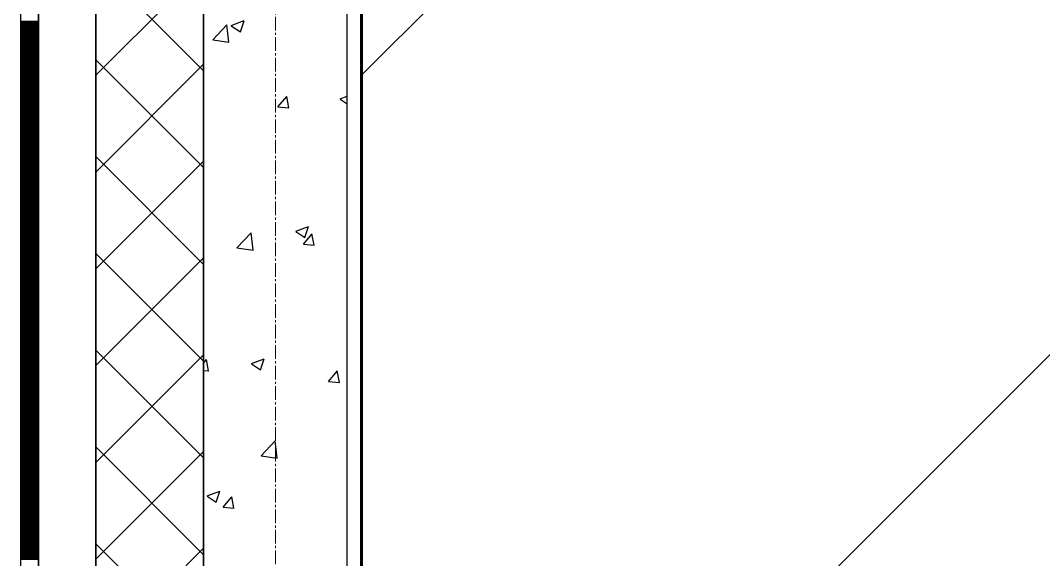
# Model space of a CAD drawing. Header units: millimetres. Extents: x 538266 to 1167394, y 114608 to 637157.
# Drawn here: x 1046079 to 1047503, y 531311 to 532061 of the extents above; entities that cross this region are included whole.
import ezdxf

# ---------------------------------------------------------------- set-up
doc = ezdxf.new("R2010")
doc.units = ezdxf.units.MM
doc.linetypes.add('CENTER2', pattern=[28.575, 19.05, -3.175, 3.175, -3.175])
doc.linetypes.add('DASHED', pattern=[19.05, 12.7, -6.35])
for name, color, linetype, lineweight in [('0) шт стен 3 эт', 150, 'Continuous', 60), ('АР_Стены ПЕНОблок', 52, 'Continuous', 20), ('АР_Тонкая', 254, 'Continuous', 5), ('АР_Утеплитель', 31, 'Continuous', 0), ('АР_Штриховка', 8, 'Continuous', 0)]:
    doc.layers.add(name, color=color, linetype=linetype, lineweight=lineweight)
doc.layers.add('АР_Делит', color=120, linetype='Continuous', lineweight=0, plot=False)
doc.layers.add('РД_Оси_100', color=7, linetype='Continuous', lineweight=0, true_color=0x525252)
doc.layers.add('ФВ-5', color=7, linetype='Continuous')

# ---------------------------------------------------------------- blocks, each defined once
blk = doc.blocks.new('СОШ_2200_АР_ОСИ_М100_28.05.24')
at = {"layer": 'АР_Делит', "color": 251, "linetype": 'DASHED', "true_color": 0x636466}
blk.add_lwpolyline([(114955, 135155), (114955, -355), (93595.036, -355), (93595.036, 13855), (94145, 13855), (94145, 68320), (66055, 68320), (66055, 13857.73), (83455, 13857.73), (83455, -355), (45245, -355), (45245, 13145), (44695, 13145), (44695, 26755), (45245, 26755), (45245, 68320), (20455, 68320), (20455, 26755), (27955, 26755), (27955, 13145), (-355, 13145), (-355, 100855)], dxfattribs=at)
at = {"layer": 'РД_Оси_100', "color": 251, "linetype": 'CENTER2', "true_color": 0x636466}
blk.add_line((0, -6155), (0, 139938.679), dxfattribs=at)
blk = doc.blocks.new('3_этаж1')
at = {"layer": 'АР_Стены ПЕНОблок', "color": 18, "linetype": 'Continuous', "lineweight": 25, "true_color": 0x000000}
for p, q in [((684283.6, 587568.7), (684283.6, 511368.7)), ((684483.6, 511368.7), (684483.6, 587568.7))]:
    blk.add_line(p, q, dxfattribs=at)
at = {"layer": 'АР_Тонкая', "color": 18, "linetype": 'Continuous', "lineweight": 25, "true_color": 0x000000}
for p, q in [((684028.6, 587568.7), (684028.6, 511368.7)), ((684053.6, 587568.7), (684053.6, 511368.7)), ((684053.6, 511368.7), (684053.6, 587568.7)), ((684133.6, 511368.7), (684133.6, 587568.7))]:
    blk.add_line(p, q, dxfattribs=at)
at = {"layer": 'АР_Утеплитель', "color": 18, "linetype": 'Continuous', "lineweight": 25, "true_color": 0x000000}
for p, q in [((684133.6, 587568.7), (684133.6, 511368.7)), ((684283.6, 511368.7), (684283.6, 587568.7))]:
    blk.add_line(p, q, dxfattribs=at)
at = {"layer": 'АР_Штриховка', "color": 18, "linetype": 'Continuous', "lineweight": 25, "true_color": 0x000000}
for p, q in [((684283.6, 531991.2), (684133.6, 532141.2)), ((684133.6, 531985), (684283.6, 532135)), ((684028.6, 532060.5), (684053.6, 532060.5)), ((684028.6, 532059.5), (684053.6, 532059.5)), ((684028.6, 532058.5), (684053.6, 532058.5)), ((684028.6, 532057.5), (684053.6, 532057.5)), ((684028.6, 532056.5), (684053.6, 532056.5)), ((684028.6, 532055.5), (684053.6, 532055.5)), ((684028.6, 532054.5), (684053.6, 532054.5)), ((684296.3, 532034.4), (684316.1, 532055)), ((684318.9, 532030.9), (684316.1, 532055)), ((684322.2, 532054.2), (684340, 532061.1)), ((684322.2, 532054), (684334.8, 532045.5)), ((684334.8, 532045.5), (684339.9, 532060.9)), ((684028.6, 532053.5), (684053.6, 532053.5)), ((684028.6, 532052.5), (684053.6, 532052.5)), ((684028.6, 532051.5), (684053.6, 532051.5)), ((684028.6, 532050.5), (684053.6, 532050.5)), ((684028.6, 532049.5), (684053.6, 532049.5)), ((684028.6, 532048.5), (684053.6, 532048.5)), ((684028.6, 532047.5), (684053.6, 532047.5)), ((684028.6, 532046.5), (684053.6, 532046.5)), ((684028.6, 532045.5), (684053.6, 532045.5)), ((684028.6, 532044.5), (684053.6, 532044.5)), ((684028.6, 532043.5), (684053.6, 532043.5)), ((684028.6, 532042.5), (684053.6, 532042.5)), ((684028.6, 532041.5), (684053.6, 532041.5)), ((684028.6, 532040.5), (684053.6, 532040.5)), ((684028.6, 532039.5), (684053.6, 532039.5)), ((684028.6, 532038.5), (684053.6, 532038.5)), ((684028.6, 532037.5), (684053.6, 532037.5)), ((684028.6, 532036.5), (684053.6, 532036.5)), ((684028.6, 532035.5), (684053.6, 532035.5)), ((684028.6, 532034.5), (684053.6, 532034.5)), ((684028.6, 532033.5), (684053.6, 532033.5)), ((684028.6, 532032.5), (684053.6, 532032.5)), ((684028.6, 532031.5), (684053.6, 532031.5)), ((684028.6, 532030.5), (684053.6, 532030.5)), ((684028.6, 532029.5), (684053.6, 532029.5)), ((684028.6, 532028.5), (684053.6, 532028.5)), ((684028.6, 532027.5), (684053.6, 532027.5)), ((684028.6, 532026.5), (684053.6, 532026.5)), ((684028.6, 532025.5), (684053.6, 532025.5)), ((684296.3, 532034.4), (684318.9, 532030.9)), ((684028.6, 532024.5), (684053.6, 532024.5)), ((684028.6, 532023.5), (684053.6, 532023.5)), ((684028.6, 532022.5), (684053.6, 532022.5)), ((684028.6, 532021.5), (684053.6, 532021.5)), ((684028.6, 532020.5), (684053.6, 532020.5)), ((684028.6, 532019.5), (684053.6, 532019.5)), ((684028.6, 532018.5), (684053.6, 532018.5)), ((684028.6, 532017.5), (684053.6, 532017.5)), ((684028.6, 532016.5), (684053.6, 532016.5)), ((684028.6, 532015.5), (684053.6, 532015.5)), ((684028.6, 532014.5), (684053.6, 532014.5)), ((684028.6, 532013.5), (684053.6, 532013.5)), ((684028.6, 532012.5), (684053.6, 532012.5)), ((684028.6, 532011.5), (684053.6, 532011.5)), ((684028.6, 532010.5), (684053.6, 532010.5)), ((684028.6, 532009.5), (684053.6, 532009.5)), ((684028.6, 532008.5), (684053.6, 532008.5)), ((684028.6, 532007.5), (684053.6, 532007.5)), ((684028.6, 532006.5), (684053.6, 532006.5)), ((684028.6, 532005.5), (684053.6, 532005.5)), ((684028.6, 532004.5), (684053.6, 532004.5)), ((684028.6, 532003.5), (684053.6, 532003.5)), ((684028.6, 532002.5), (684053.6, 532002.5)), ((684028.6, 532001.5), (684053.6, 532001.5)), ((684028.6, 532000.5), (684053.6, 532000.5)), ((684028.6, 531999.5), (684053.6, 531999.5)), ((684028.6, 531998.5), (684053.6, 531998.5)), ((684028.6, 531997.5), (684053.6, 531997.5)), ((684283.6, 531856.5), (684133.6, 532006.5)), ((684133.6, 531850.3), (684283.6, 532000.3)), ((684028.6, 531996.5), (684053.6, 531996.5)), ((684028.6, 531995.5), (684053.6, 531995.5)), ((684028.6, 531994.5), (684053.6, 531994.5)), ((684028.6, 531993.5), (684053.6, 531993.5)), ((684028.6, 531992.5), (684053.6, 531992.5)), ((684028.6, 531991.5), (684053.6, 531991.5)), ((684028.6, 531990.5), (684053.6, 531990.5)), ((684028.6, 531989.5), (684053.6, 531989.5)), ((684028.6, 531988.5), (684053.6, 531988.5)), ((684028.6, 531987.5), (684053.6, 531987.5)), ((684028.6, 531986.5), (684053.6, 531986.5)), ((684028.6, 531985.5), (684053.6, 531985.5)), ((684028.6, 531984.5), (684053.6, 531984.5)), ((684028.6, 531983.5), (684053.6, 531983.5)), ((684028.6, 531982.5), (684053.6, 531982.5)), ((684028.6, 531981.5), (684053.6, 531981.5)), ((684028.6, 531980.5), (684053.6, 531980.5)), ((684028.6, 531979.5), (684053.6, 531979.5)), ((684028.6, 531978.5), (684053.6, 531978.5)), ((684028.6, 531977.5), (684053.6, 531977.5)), ((684028.6, 531976.5), (684053.6, 531976.5)), ((684028.6, 531975.5), (684053.6, 531975.5)), ((684028.6, 531974.5), (684053.6, 531974.5)), ((684028.6, 531973.5), (684053.6, 531973.5)), ((684028.6, 531972.5), (684053.6, 531972.5)), ((684028.6, 531971.5), (684053.6, 531971.5)), ((684028.6, 531970.5), (684053.6, 531970.5)), ((684028.6, 531969.5), (684053.6, 531969.5)), ((684028.6, 531968.5), (684053.6, 531968.5)), ((684028.6, 531967.5), (684053.6, 531967.5)), ((684028.6, 531966.5), (684053.6, 531966.5)), ((684028.6, 531965.5), (684053.6, 531965.5)), ((684028.6, 531964.5), (684053.6, 531964.5)), ((684028.6, 531963.5), (684053.6, 531963.5)), ((684028.6, 531962.5), (684053.6, 531962.5)), ((684028.6, 531961.5), (684053.6, 531961.5)), ((684028.6, 531960.5), (684053.6, 531960.5)), ((684028.6, 531959.5), (684053.6, 531959.5)), ((684028.6, 531958.5), (684053.6, 531958.5)), ((684028.6, 531957.5), (684053.6, 531957.5)), ((684028.6, 531956.5), (684053.6, 531956.5)), ((684028.6, 531955.5), (684053.6, 531955.5)), ((684028.6, 531954.5), (684053.6, 531954.5)), ((684387.2, 531941), (684399.5, 531955.5)), ((684402.2, 531939.6), (684399.3, 531955.5)), ((684473.9, 531952), (684483.6, 531955.7)), ((684028.6, 531953.5), (684053.6, 531953.5)), ((684028.6, 531952.5), (684053.6, 531952.5)), ((684028.6, 531951.5), (684053.6, 531951.5)), ((684028.6, 531950.5), (684053.6, 531950.5)), ((684028.6, 531949.5), (684053.6, 531949.5)), ((684028.6, 531948.5), (684053.6, 531948.5)), ((684028.6, 531947.5), (684053.6, 531947.5)), ((684028.6, 531946.5), (684053.6, 531946.5)), ((684028.6, 531945.5), (684053.6, 531945.5)), ((684028.6, 531944.5), (684053.6, 531944.5)), ((684028.6, 531943.5), (684053.6, 531943.5)), ((684028.6, 531942.5), (684053.6, 531942.5)), ((684028.6, 531941.5), (684053.6, 531941.5)), ((684028.6, 531940.5), (684053.6, 531940.5)), ((684387.2, 531940.9), (684402.4, 531939.6)), ((684473.8, 531951.8), (684483.6, 531945.2)), ((684028.6, 531939.5), (684053.6, 531939.5)), ((684028.6, 531938.5), (684053.6, 531938.5)), ((684028.6, 531937.5), (684053.6, 531937.5)), ((684028.6, 531936.5), (684053.6, 531936.5)), ((684028.6, 531935.5), (684053.6, 531935.5)), ((684028.6, 531934.5), (684053.6, 531934.5)), ((684028.6, 531933.5), (684053.6, 531933.5)), ((684028.6, 531932.5), (684053.6, 531932.5)), ((684028.6, 531931.5), (684053.6, 531931.5)), ((684028.6, 531930.5), (684053.6, 531930.5)), ((684028.6, 531929.5), (684053.6, 531929.5)), ((684028.6, 531928.5), (684053.6, 531928.5)), ((684028.6, 531927.5), (684053.6, 531927.5)), ((684028.6, 531926.5), (684053.6, 531926.5)), ((684028.6, 531925.5), (684053.6, 531925.5)), ((684028.6, 531924.5), (684053.6, 531924.5)), ((684028.6, 531923.5), (684053.6, 531923.5)), ((684028.6, 531922.5), (684053.6, 531922.5)), ((684028.6, 531921.5), (684053.6, 531921.5)), ((684028.6, 531920.5), (684053.6, 531920.5)), ((684028.6, 531919.5), (684053.6, 531919.5)), ((684028.6, 531918.5), (684053.6, 531918.5)), ((684028.6, 531917.5), (684053.6, 531917.5)), ((684028.6, 531916.5), (684053.6, 531916.5)), ((684028.6, 531915.5), (684053.6, 531915.5)), ((684028.6, 531914.5), (684053.6, 531914.5)), ((684028.6, 531913.5), (684053.6, 531913.5)), ((684028.6, 531912.5), (684053.6, 531912.5)), ((684028.6, 531911.5), (684053.6, 531911.5)), ((684028.6, 531910.5), (684053.6, 531910.5)), ((684028.6, 531909.5), (684053.6, 531909.5)), ((684028.6, 531908.5), (684053.6, 531908.5)), ((684028.6, 531907.5), (684053.6, 531907.5)), ((684028.6, 531906.5), (684053.6, 531906.5)), ((684028.6, 531905.5), (684053.6, 531905.5)), ((684028.6, 531904.5), (684053.6, 531904.5)), ((684028.6, 531903.5), (684053.6, 531903.5)), ((684028.6, 531902.5), (684053.6, 531902.5)), ((684028.6, 531901.5), (684053.6, 531901.5)), ((684028.6, 531900.5), (684053.6, 531900.5)), ((684028.6, 531899.5), (684053.6, 531899.5)), ((684028.6, 531898.5), (684053.6, 531898.5)), ((684028.6, 531897.5), (684053.6, 531897.5)), ((684028.6, 531896.5), (684053.6, 531896.5)), ((684028.6, 531895.5), (684053.6, 531895.5)), ((684028.6, 531894.5), (684053.6, 531894.5)), ((684028.6, 531893.5), (684053.6, 531893.5)), ((684028.6, 531892.5), (684053.6, 531892.5)), ((684028.6, 531891.5), (684053.6, 531891.5)), ((684028.6, 531890.5), (684053.6, 531890.5)), ((684028.6, 531889.5), (684053.6, 531889.5)), ((684028.6, 531888.5), (684053.6, 531888.5)), ((684028.6, 531887.5), (684053.6, 531887.5)), ((684028.6, 531886.5), (684053.6, 531886.5)), ((684028.6, 531885.5), (684053.6, 531885.5)), ((684028.6, 531884.5), (684053.6, 531884.5)), ((684028.6, 531883.5), (684053.6, 531883.5)), ((684028.6, 531882.5), (684053.6, 531882.5)), ((684028.6, 531881.5), (684053.6, 531881.5)), ((684028.6, 531880.5), (684053.6, 531880.5)), ((684028.6, 531879.5), (684053.6, 531879.5)), ((684028.6, 531878.5), (684053.6, 531878.5)), ((684028.6, 531877.5), (684053.6, 531877.5)), ((684028.6, 531876.5), (684053.6, 531876.5)), ((684028.6, 531875.5), (684053.6, 531875.5)), ((684028.6, 531874.5), (684053.6, 531874.5)), ((684028.6, 531873.5), (684053.6, 531873.5)), ((684028.6, 531872.5), (684053.6, 531872.5)), ((684028.6, 531871.5), (684053.6, 531871.5)), ((684028.6, 531870.5), (684053.6, 531870.5)), ((684028.6, 531869.5), (684053.6, 531869.5)), ((684283.6, 531721.8), (684133.6, 531871.8)), ((684028.6, 531868.5), (684053.6, 531868.5)), ((684028.6, 531867.5), (684053.6, 531867.5)), ((684028.6, 531866.5), (684053.6, 531866.5)), ((684028.6, 531865.5), (684053.6, 531865.5)), ((684028.6, 531864.5), (684053.6, 531864.5)), ((684028.6, 531863.5), (684053.6, 531863.5)), ((684028.6, 531862.5), (684053.6, 531862.5)), ((684028.6, 531861.5), (684053.6, 531861.5)), ((684028.6, 531860.5), (684053.6, 531860.5)), ((684028.6, 531859.5), (684053.6, 531859.5)), ((684028.6, 531858.5), (684053.6, 531858.5)), ((684028.6, 531857.5), (684053.6, 531857.5)), ((684028.6, 531856.5), (684053.6, 531856.5)), ((684028.6, 531855.5), (684053.6, 531855.5)), ((684028.6, 531854.5), (684053.6, 531854.5)), ((684133.6, 531715.5), (684283.6, 531865.5)), ((684028.6, 531853.5), (684053.6, 531853.5)), ((684028.6, 531852.5), (684053.6, 531852.5)), ((684028.6, 531851.5), (684053.6, 531851.5)), ((684028.6, 531850.5), (684053.6, 531850.5)), ((684028.6, 531849.5), (684053.6, 531849.5)), ((684028.6, 531848.5), (684053.6, 531848.5)), ((684028.6, 531847.5), (684053.6, 531847.5)), ((684028.6, 531846.5), (684053.6, 531846.5)), ((684028.6, 531845.5), (684053.6, 531845.5)), ((684028.6, 531844.5), (684053.6, 531844.5)), ((684028.6, 531843.5), (684053.6, 531843.5)), ((684028.6, 531842.5), (684053.6, 531842.5)), ((684028.6, 531841.5), (684053.6, 531841.5)), ((684028.6, 531840.5), (684053.6, 531840.5)), ((684028.6, 531839.5), (684053.6, 531839.5)), ((684028.6, 531838.5), (684053.6, 531838.5)), ((684028.6, 531837.5), (684053.6, 531837.5)), ((684028.6, 531836.5), (684053.6, 531836.5)), ((684028.6, 531835.5), (684053.6, 531835.5)), ((684028.6, 531834.5), (684053.6, 531834.5)), ((684028.6, 531833.5), (684053.6, 531833.5)), ((684028.6, 531832.5), (684053.6, 531832.5)), ((684028.6, 531831.5), (684053.6, 531831.5)), ((684028.6, 531830.5), (684053.6, 531830.5)), ((684028.6, 531829.5), (684053.6, 531829.5)), ((684028.6, 531828.5), (684053.6, 531828.5)), ((684028.6, 531827.5), (684053.6, 531827.5)), ((684028.6, 531826.5), (684053.6, 531826.5)), ((684028.6, 531825.5), (684053.6, 531825.5)), ((684028.6, 531824.5), (684053.6, 531824.5)), ((684028.6, 531823.5), (684053.6, 531823.5)), ((684028.6, 531822.5), (684053.6, 531822.5)), ((684028.6, 531821.5), (684053.6, 531821.5)), ((684028.6, 531820.5), (684053.6, 531820.5)), ((684028.6, 531819.5), (684053.6, 531819.5)), ((684028.6, 531818.5), (684053.6, 531818.5)), ((684028.6, 531817.5), (684053.6, 531817.5)), ((684028.6, 531816.5), (684053.6, 531816.5)), ((684028.6, 531815.5), (684053.6, 531815.5)), ((684028.6, 531814.5), (684053.6, 531814.5)), ((684028.6, 531813.5), (684053.6, 531813.5)), ((684028.6, 531812.5), (684053.6, 531812.5)), ((684028.6, 531811.5), (684053.6, 531811.5)), ((684028.6, 531810.5), (684053.6, 531810.5)), ((684028.6, 531809.5), (684053.6, 531809.5)), ((684028.6, 531808.5), (684053.6, 531808.5)), ((684028.6, 531807.5), (684053.6, 531807.5)), ((684028.6, 531806.5), (684053.6, 531806.5)), ((684028.6, 531805.5), (684053.6, 531805.5)), ((684028.6, 531804.5), (684053.6, 531804.5)), ((684028.6, 531803.5), (684053.6, 531803.5)), ((684028.6, 531802.5), (684053.6, 531802.5)), ((684028.6, 531801.5), (684053.6, 531801.5)), ((684028.6, 531800.5), (684053.6, 531800.5)), ((684028.6, 531799.5), (684053.6, 531799.5)), ((684028.6, 531798.5), (684053.6, 531798.5)), ((684028.6, 531797.5), (684053.6, 531797.5)), ((684028.6, 531796.5), (684053.6, 531796.5)), ((684028.6, 531795.5), (684053.6, 531795.5)), ((684028.6, 531794.5), (684053.6, 531794.5)), ((684028.6, 531793.5), (684053.6, 531793.5)), ((684028.6, 531792.5), (684053.6, 531792.5)), ((684028.6, 531791.5), (684053.6, 531791.5)), ((684028.6, 531790.5), (684053.6, 531790.5)), ((684028.6, 531789.5), (684053.6, 531789.5)), ((684028.6, 531788.5), (684053.6, 531788.5)), ((684028.6, 531787.5), (684053.6, 531787.5)), ((684028.6, 531786.5), (684053.6, 531786.5)), ((684028.6, 531785.5), (684053.6, 531785.5)), ((684028.6, 531784.5), (684053.6, 531784.5)), ((684028.6, 531783.5), (684053.6, 531783.5)), ((684028.6, 531782.5), (684053.6, 531782.5)), ((684028.6, 531781.5), (684053.6, 531781.5)), ((684028.6, 531780.5), (684053.6, 531780.5)), ((684028.6, 531779.5), (684053.6, 531779.5)), ((684028.6, 531778.5), (684053.6, 531778.5)), ((684028.6, 531777.5), (684053.6, 531777.5)), ((684028.6, 531776.5), (684053.6, 531776.5)), ((684028.6, 531775.5), (684053.6, 531775.5)), ((684028.6, 531774.5), (684053.6, 531774.5)), ((684028.6, 531773.5), (684053.6, 531773.5)), ((684028.6, 531772.5), (684053.6, 531772.5)), ((684028.6, 531771.5), (684053.6, 531771.5)), ((684028.6, 531770.5), (684053.6, 531770.5)), ((684028.6, 531769.5), (684053.6, 531769.5)), ((684412.1, 531767.8), (684429.8, 531774.6)), ((684424.6, 531759.1), (684429.8, 531774.4)), ((684028.6, 531768.5), (684053.6, 531768.5)), ((684028.6, 531767.5), (684053.6, 531767.5)), ((684028.6, 531766.5), (684053.6, 531766.5)), ((684028.6, 531765.5), (684053.6, 531765.5)), ((684028.6, 531764.5), (684053.6, 531764.5)), ((684028.6, 531763.5), (684053.6, 531763.5)), ((684028.6, 531762.5), (684053.6, 531762.5)), ((684028.6, 531761.5), (684053.6, 531761.5)), ((684028.6, 531760.5), (684053.6, 531760.5)), ((684028.6, 531759.5), (684053.6, 531759.5)), ((684028.6, 531758.5), (684053.6, 531758.5)), ((684028.6, 531757.5), (684053.6, 531757.5)), ((684028.6, 531756.5), (684053.6, 531756.5)), ((684028.6, 531755.5), (684053.6, 531755.5)), ((684330, 531744.9), (684349.8, 531765.5)), ((684352.5, 531741.4), (684349.7, 531765.5)), ((684412, 531767.6), (684424.6, 531759.1)), ((684422.5, 531749.9), (684434.7, 531764.5)), ((684437.5, 531748.5), (684434.5, 531764.4)), ((684028.6, 531754.5), (684053.6, 531754.5)), ((684028.6, 531753.5), (684053.6, 531753.5)), ((684028.6, 531752.5), (684053.6, 531752.5)), ((684028.6, 531751.5), (684053.6, 531751.5)), ((684028.6, 531750.5), (684053.6, 531750.5)), ((684028.6, 531749.5), (684053.6, 531749.5)), ((684028.6, 531748.5), (684053.6, 531748.5)), ((684028.6, 531747.5), (684053.6, 531747.5)), ((684028.6, 531746.5), (684053.6, 531746.5)), ((684028.6, 531745.5), (684053.6, 531745.5)), ((684028.6, 531744.5), (684053.6, 531744.5)), ((684028.6, 531743.5), (684053.6, 531743.5)), ((684028.6, 531742.5), (684053.6, 531742.5)), ((684028.6, 531741.5), (684053.6, 531741.5)), ((684028.6, 531740.5), (684053.6, 531740.5)), ((684330, 531744.9), (684352.6, 531741.4)), ((684422.5, 531749.9), (684437.7, 531748.6)), ((684028.6, 531739.5), (684053.6, 531739.5)), ((684028.6, 531738.5), (684053.6, 531738.5)), ((684028.6, 531737.5), (684053.6, 531737.5)), ((684028.6, 531736.5), (684053.6, 531736.5)), ((684028.6, 531735.5), (684053.6, 531735.5)), ((684028.6, 531734.5), (684053.6, 531734.5)), ((684028.6, 531733.5), (684053.6, 531733.5)), ((684028.6, 531732.5), (684053.6, 531732.5)), ((684028.6, 531731.5), (684053.6, 531731.5)), ((684028.6, 531730.5), (684053.6, 531730.5)), ((684028.6, 531729.5), (684053.6, 531729.5)), ((684028.6, 531728.5), (684053.6, 531728.5)), ((684028.6, 531727.5), (684053.6, 531727.5)), ((684028.6, 531726.5), (684053.6, 531726.5)), ((684283.6, 531587.1), (684133.6, 531737.1)), ((684133.6, 531580.8), (684283.6, 531730.8)), ((684028.6, 531725.5), (684053.6, 531725.5)), ((684028.6, 531724.5), (684053.6, 531724.5)), ((684028.6, 531723.5), (684053.6, 531723.5)), ((684028.6, 531722.5), (684053.6, 531722.5)), ((684028.6, 531721.5), (684053.6, 531721.5)), ((684028.6, 531720.5), (684053.6, 531720.5)), ((684028.6, 531719.5), (684053.6, 531719.5)), ((684028.6, 531718.5), (684053.6, 531718.5)), ((684028.6, 531717.5), (684053.6, 531717.5)), ((684028.6, 531716.5), (684053.6, 531716.5)), ((684028.6, 531715.5), (684053.6, 531715.5)), ((684028.6, 531714.5), (684053.6, 531714.5)), ((684028.6, 531713.5), (684053.6, 531713.5)), ((684028.6, 531712.5), (684053.6, 531712.5)), ((684028.6, 531711.5), (684053.6, 531711.5)), ((684028.6, 531710.5), (684053.6, 531710.5)), ((684028.6, 531709.5), (684053.6, 531709.5)), ((684028.6, 531708.5), (684053.6, 531708.5)), ((684028.6, 531707.5), (684053.6, 531707.5)), ((684028.6, 531706.5), (684053.6, 531706.5)), ((684028.6, 531705.5), (684053.6, 531705.5)), ((684028.6, 531704.5), (684053.6, 531704.5)), ((684028.6, 531703.5), (684053.6, 531703.5)), ((684028.6, 531702.5), (684053.6, 531702.5)), ((684028.6, 531701.5), (684053.6, 531701.5)), ((684028.6, 531700.5), (684053.6, 531700.5)), ((684028.6, 531699.5), (684053.6, 531699.5)), ((684028.6, 531698.5), (684053.6, 531698.5)), ((684028.6, 531697.5), (684053.6, 531697.5)), ((684028.6, 531696.5), (684053.6, 531696.5)), ((684028.6, 531695.5), (684053.6, 531695.5)), ((684028.6, 531694.5), (684053.6, 531694.5)), ((684028.6, 531693.5), (684053.6, 531693.5)), ((684028.6, 531692.5), (684053.6, 531692.5)), ((684028.6, 531691.5), (684053.6, 531691.5)), ((684028.6, 531690.5), (684053.6, 531690.5)), ((684028.6, 531689.5), (684053.6, 531689.5)), ((684028.6, 531688.5), (684053.6, 531688.5)), ((684028.6, 531687.5), (684053.6, 531687.5)), ((684028.6, 531686.5), (684053.6, 531686.5)), ((684028.6, 531685.5), (684053.6, 531685.5)), ((684028.6, 531684.5), (684053.6, 531684.5)), ((684028.6, 531683.5), (684053.6, 531683.5)), ((684028.6, 531682.5), (684053.6, 531682.5)), ((684028.6, 531681.5), (684053.6, 531681.5)), ((684028.6, 531680.5), (684053.6, 531680.5)), ((684028.6, 531679.5), (684053.6, 531679.5)), ((684028.6, 531678.5), (684053.6, 531678.5)), ((684028.6, 531677.5), (684053.6, 531677.5)), ((684028.6, 531676.5), (684053.6, 531676.5)), ((684028.6, 531675.5), (684053.6, 531675.5)), ((684028.6, 531674.5), (684053.6, 531674.5)), ((684028.6, 531673.5), (684053.6, 531673.5)), ((684028.6, 531672.5), (684053.6, 531672.5)), ((684028.6, 531671.5), (684053.6, 531671.5)), ((684028.6, 531670.5), (684053.6, 531670.5)), ((684028.6, 531669.5), (684053.6, 531669.5)), ((684028.6, 531668.5), (684053.6, 531668.5)), ((684028.6, 531667.5), (684053.6, 531667.5)), ((684028.6, 531666.5), (684053.6, 531666.5)), ((684028.6, 531665.5), (684053.6, 531665.5)), ((684028.6, 531664.5), (684053.6, 531664.5)), ((684028.6, 531663.5), (684053.6, 531663.5)), ((684028.6, 531662.5), (684053.6, 531662.5)), ((684028.6, 531661.5), (684053.6, 531661.5)), ((684028.6, 531660.5), (684053.6, 531660.5)), ((684028.6, 531659.5), (684053.6, 531659.5)), ((684028.6, 531658.5), (684053.6, 531658.5)), ((684028.6, 531657.5), (684053.6, 531657.5)), ((684028.6, 531656.5), (684053.6, 531656.5)), ((684028.6, 531655.5), (684053.6, 531655.5)), ((684028.6, 531654.5), (684053.6, 531654.5)), ((684028.6, 531653.5), (684053.6, 531653.5)), ((684028.6, 531652.5), (684053.6, 531652.5)), ((684028.6, 531651.5), (684053.6, 531651.5)), ((684028.6, 531650.5), (684053.6, 531650.5)), ((684028.6, 531649.5), (684053.6, 531649.5)), ((684028.6, 531648.5), (684053.6, 531648.5)), ((684028.6, 531647.5), (684053.6, 531647.5)), ((684028.6, 531646.5), (684053.6, 531646.5)), ((684028.6, 531645.5), (684053.6, 531645.5)), ((684028.6, 531644.5), (684053.6, 531644.5)), ((684028.6, 531643.5), (684053.6, 531643.5)), ((684028.6, 531642.5), (684053.6, 531642.5)), ((684028.6, 531641.5), (684053.6, 531641.5)), ((684028.6, 531640.5), (684053.6, 531640.5)), ((684028.6, 531639.5), (684053.6, 531639.5)), ((684028.6, 531638.5), (684053.6, 531638.5)), ((684028.6, 531637.5), (684053.6, 531637.5)), ((684028.6, 531636.5), (684053.6, 531636.5)), ((684028.6, 531635.5), (684053.6, 531635.5)), ((684028.6, 531634.5), (684053.6, 531634.5)), ((684028.6, 531633.5), (684053.6, 531633.5)), ((684028.6, 531632.5), (684053.6, 531632.5)), ((684028.6, 531631.5), (684053.6, 531631.5)), ((684028.6, 531630.5), (684053.6, 531630.5)), ((684028.6, 531629.5), (684053.6, 531629.5)), ((684028.6, 531628.5), (684053.6, 531628.5)), ((684028.6, 531627.5), (684053.6, 531627.5)), ((684028.6, 531626.5), (684053.6, 531626.5)), ((684028.6, 531625.5), (684053.6, 531625.5)), ((684028.6, 531624.5), (684053.6, 531624.5)), ((684028.6, 531623.5), (684053.6, 531623.5)), ((684028.6, 531622.5), (684053.6, 531622.5)), ((684028.6, 531621.5), (684053.6, 531621.5)), ((684028.6, 531620.5), (684053.6, 531620.5)), ((684028.6, 531619.5), (684053.6, 531619.5)), ((684028.6, 531618.5), (684053.6, 531618.5)), ((684028.6, 531617.5), (684053.6, 531617.5)), ((684028.6, 531616.5), (684053.6, 531616.5)), ((684028.6, 531615.5), (684053.6, 531615.5)), ((684028.6, 531614.5), (684053.6, 531614.5)), ((684028.6, 531613.5), (684053.6, 531613.5)), ((684028.6, 531612.5), (684053.6, 531612.5)), ((684028.6, 531611.5), (684053.6, 531611.5)), ((684028.6, 531610.5), (684053.6, 531610.5)), ((684028.6, 531609.5), (684053.6, 531609.5)), ((684028.6, 531608.5), (684053.6, 531608.5)), ((684028.6, 531607.5), (684053.6, 531607.5)), ((684028.6, 531606.5), (684053.6, 531606.5)), ((684028.6, 531605.5), (684053.6, 531605.5)), ((684028.6, 531604.5), (684053.6, 531604.5)), ((684028.6, 531603.5), (684053.6, 531603.5)), ((684028.6, 531602.5), (684053.6, 531602.5)), ((684028.6, 531601.5), (684053.6, 531601.5)), ((684028.6, 531600.5), (684053.6, 531600.5)), ((684028.6, 531599.5), (684053.6, 531599.5)), ((684028.6, 531598.5), (684053.6, 531598.5)), ((684283.6, 531452.4), (684133.6, 531602.4)), ((684028.6, 531597.5), (684053.6, 531597.5)), ((684028.6, 531596.5), (684053.6, 531596.5)), ((684028.6, 531595.5), (684053.6, 531595.5)), ((684028.6, 531594.5), (684053.6, 531594.5)), ((684028.6, 531593.5), (684053.6, 531593.5)), ((684028.6, 531592.5), (684053.6, 531592.5)), ((684028.6, 531591.5), (684053.6, 531591.5)), ((684028.6, 531590.5), (684053.6, 531590.5)), ((684028.6, 531589.5), (684053.6, 531589.5)), ((684028.6, 531588.5), (684053.6, 531588.5)), ((684028.6, 531587.5), (684053.6, 531587.5)), ((684028.6, 531586.5), (684053.6, 531586.5)), ((684028.6, 531585.5), (684053.6, 531585.5)), ((684028.6, 531584.5), (684053.6, 531584.5)), ((684133.6, 531446.1), (684283.6, 531596.1)), ((684283.6, 531584.4), (684287.8, 531589.4)), ((684290.5, 531573.4), (684287.6, 531589.3)), ((684350.2, 531583.6), (684368, 531590.4)), ((684362.8, 531574.9), (684368, 531590.2)), ((684028.6, 531583.5), (684053.6, 531583.5)), ((684028.6, 531582.5), (684053.6, 531582.5)), ((684028.6, 531581.5), (684053.6, 531581.5)), ((684028.6, 531580.5), (684053.6, 531580.5)), ((684028.6, 531579.5), (684053.6, 531579.5)), ((684028.6, 531578.5), (684053.6, 531578.5)), ((684028.6, 531577.5), (684053.6, 531577.5)), ((684028.6, 531576.5), (684053.6, 531576.5)), ((684028.6, 531575.5), (684053.6, 531575.5)), ((684028.6, 531574.5), (684053.6, 531574.5)), ((684028.6, 531573.5), (684053.6, 531573.5)), ((684028.6, 531572.5), (684053.6, 531572.5)), ((684028.6, 531571.5), (684053.6, 531571.5)), ((684028.6, 531570.5), (684053.6, 531570.5)), ((684028.6, 531569.5), (684053.6, 531569.5)), ((684283.6, 531574.1), (684290.7, 531573.4)), ((684350.2, 531583.4), (684362.8, 531574.9)), ((684457.7, 531558.8), (684470, 531573.4)), ((684472.7, 531557.5), (684469.8, 531573.4)), ((684028.6, 531568.5), (684053.6, 531568.5)), ((684028.6, 531567.5), (684053.6, 531567.5)), ((684028.6, 531566.5), (684053.6, 531566.5)), ((684028.6, 531565.5), (684053.6, 531565.5)), ((684028.6, 531564.5), (684053.6, 531564.5)), ((684028.6, 531563.5), (684053.6, 531563.5)), ((684028.6, 531562.5), (684053.6, 531562.5)), ((684028.6, 531561.5), (684053.6, 531561.5)), ((684028.6, 531560.5), (684053.6, 531560.5)), ((684028.6, 531559.5), (684053.6, 531559.5)), ((684028.6, 531558.5), (684053.6, 531558.5)), ((684028.6, 531557.5), (684053.6, 531557.5)), ((684028.6, 531556.5), (684053.6, 531556.5)), ((684028.6, 531555.5), (684053.6, 531555.5)), ((684457.7, 531558.8), (684472.9, 531557.5)), ((684028.6, 531554.5), (684053.6, 531554.5)), ((684028.6, 531553.5), (684053.6, 531553.5)), ((684028.6, 531552.5), (684053.6, 531552.5)), ((684028.6, 531551.5), (684053.6, 531551.5)), ((684028.6, 531550.5), (684053.6, 531550.5)), ((684028.6, 531549.5), (684053.6, 531549.5)), ((684028.6, 531548.5), (684053.6, 531548.5)), ((684028.6, 531547.5), (684053.6, 531547.5)), ((684028.6, 531546.5), (684053.6, 531546.5)), ((684028.6, 531545.5), (684053.6, 531545.5)), ((684028.6, 531544.5), (684053.6, 531544.5)), ((684028.6, 531543.5), (684053.6, 531543.5)), ((684028.6, 531542.5), (684053.6, 531542.5)), ((684028.6, 531541.5), (684053.6, 531541.5)), ((684028.6, 531540.5), (684053.6, 531540.5)), ((684028.6, 531539.5), (684053.6, 531539.5)), ((684028.6, 531538.5), (684053.6, 531538.5)), ((684028.6, 531537.5), (684053.6, 531537.5)), ((684028.6, 531536.5), (684053.6, 531536.5)), ((684028.6, 531535.5), (684053.6, 531535.5)), ((684028.6, 531534.5), (684053.6, 531534.5)), ((684028.6, 531533.5), (684053.6, 531533.5)), ((684028.6, 531532.5), (684053.6, 531532.5)), ((684028.6, 531531.5), (684053.6, 531531.5)), ((684028.6, 531530.5), (684053.6, 531530.5)), ((684028.6, 531529.5), (684053.6, 531529.5)), ((684028.6, 531528.5), (684053.6, 531528.5)), ((684028.6, 531527.5), (684053.6, 531527.5)), ((684028.6, 531526.5), (684053.6, 531526.5)), ((684028.6, 531525.5), (684053.6, 531525.5)), ((684028.6, 531524.5), (684053.6, 531524.5)), ((684028.6, 531523.5), (684053.6, 531523.5)), ((684028.6, 531522.5), (684053.6, 531522.5)), ((684028.6, 531521.5), (684053.6, 531521.5)), ((684028.6, 531520.5), (684053.6, 531520.5)), ((684028.6, 531519.5), (684053.6, 531519.5)), ((684028.6, 531518.5), (684053.6, 531518.5)), ((684028.6, 531517.5), (684053.6, 531517.5)), ((684028.6, 531516.5), (684053.6, 531516.5)), ((684028.6, 531515.5), (684053.6, 531515.5)), ((684028.6, 531514.5), (684053.6, 531514.5)), ((684028.6, 531513.5), (684053.6, 531513.5)), ((684028.6, 531512.5), (684053.6, 531512.5)), ((684028.6, 531511.5), (684053.6, 531511.5)), ((684028.6, 531510.5), (684053.6, 531510.5)), ((684028.6, 531509.5), (684053.6, 531509.5)), ((684028.6, 531508.5), (684053.6, 531508.5)), ((684028.6, 531507.5), (684053.6, 531507.5)), ((684028.6, 531506.5), (684053.6, 531506.5)), ((684028.6, 531505.5), (684053.6, 531505.5)), ((684028.6, 531504.5), (684053.6, 531504.5)), ((684028.6, 531503.5), (684053.6, 531503.5)), ((684028.6, 531502.5), (684053.6, 531502.5)), ((684028.6, 531501.5), (684053.6, 531501.5)), ((684028.6, 531500.5), (684053.6, 531500.5)), ((684028.6, 531499.5), (684053.6, 531499.5)), ((684028.6, 531498.5), (684053.6, 531498.5)), ((684028.6, 531497.5), (684053.6, 531497.5)), ((684028.6, 531496.5), (684053.6, 531496.5)), ((684028.6, 531495.5), (684053.6, 531495.5)), ((684028.6, 531494.5), (684053.6, 531494.5)), ((684028.6, 531493.5), (684053.6, 531493.5)), ((684028.6, 531492.5), (684053.6, 531492.5)), ((684028.6, 531491.5), (684053.6, 531491.5)), ((684028.6, 531490.5), (684053.6, 531490.5)), ((684028.6, 531489.5), (684053.6, 531489.5)), ((684028.6, 531488.5), (684053.6, 531488.5)), ((684028.6, 531487.5), (684053.6, 531487.5)), ((684028.6, 531486.5), (684053.6, 531486.5)), ((684028.6, 531485.5), (684053.6, 531485.5)), ((684028.6, 531484.5), (684053.6, 531484.5)), ((684028.6, 531483.5), (684053.6, 531483.5)), ((684028.6, 531482.5), (684053.6, 531482.5)), ((684028.6, 531481.5), (684053.6, 531481.5)), ((684028.6, 531480.5), (684053.6, 531480.5)), ((684028.6, 531479.5), (684053.6, 531479.5)), ((684028.6, 531478.5), (684053.6, 531478.5)), ((684028.6, 531477.5), (684053.6, 531477.5)), ((684028.6, 531476.5), (684053.6, 531476.5)), ((684028.6, 531475.5), (684053.6, 531475.5)), ((684028.6, 531474.5), (684053.6, 531474.5)), ((684028.6, 531473.5), (684053.6, 531473.5)), ((684028.6, 531472.5), (684053.6, 531472.5)), ((684028.6, 531471.5), (684053.6, 531471.5)), ((684028.6, 531470.5), (684053.6, 531470.5)), ((684363.7, 531455.4), (684383.4, 531476)), ((684386.2, 531451.9), (684383.4, 531476)), ((684028.6, 531469.5), (684053.6, 531469.5)), ((684028.6, 531468.5), (684053.6, 531468.5)), ((684028.6, 531467.5), (684053.6, 531467.5)), ((684028.6, 531466.5), (684053.6, 531466.5)), ((684028.6, 531465.5), (684053.6, 531465.5)), ((684028.6, 531464.5), (684053.6, 531464.5)), ((684028.6, 531463.5), (684053.6, 531463.5)), ((684028.6, 531462.5), (684053.6, 531462.5)), ((684028.6, 531461.5), (684053.6, 531461.5)), ((684028.6, 531460.5), (684053.6, 531460.5)), ((684028.6, 531459.5), (684053.6, 531459.5)), ((684028.6, 531458.5), (684053.6, 531458.5)), ((684028.6, 531457.5), (684053.6, 531457.5)), ((684028.6, 531456.5), (684053.6, 531456.5)), ((684028.6, 531455.5), (684053.6, 531455.5)), ((684283.6, 531317.7), (684133.6, 531467.7)), ((684133.6, 531311.4), (684283.6, 531461.4)), ((684028.6, 531454.5), (684053.6, 531454.5)), ((684028.6, 531453.5), (684053.6, 531453.5)), ((684028.6, 531452.5), (684053.6, 531452.5)), ((684028.6, 531451.5), (684053.6, 531451.5)), ((684028.6, 531450.5), (684053.6, 531450.5)), ((684028.6, 531449.5), (684053.6, 531449.5)), ((684028.6, 531448.5), (684053.6, 531448.5)), ((684028.6, 531447.5), (684053.6, 531447.5)), ((684028.6, 531446.5), (684053.6, 531446.5)), ((684028.6, 531445.5), (684053.6, 531445.5)), ((684028.6, 531444.5), (684053.6, 531444.5)), ((684028.6, 531443.5), (684053.6, 531443.5)), ((684028.6, 531442.5), (684053.6, 531442.5)), ((684028.6, 531441.5), (684053.6, 531441.5)), ((684363.6, 531455.5), (684386.2, 531452)), ((684028.6, 531440.5), (684053.6, 531440.5)), ((684028.6, 531439.5), (684053.6, 531439.5)), ((684028.6, 531438.5), (684053.6, 531438.5)), ((684028.6, 531437.5), (684053.6, 531437.5)), ((684028.6, 531436.5), (684053.6, 531436.5)), ((684028.6, 531435.5), (684053.6, 531435.5)), ((684028.6, 531434.5), (684053.6, 531434.5)), ((684028.6, 531433.5), (684053.6, 531433.5)), ((684028.6, 531432.5), (684053.6, 531432.5)), ((684028.6, 531431.5), (684053.6, 531431.5)), ((684028.6, 531430.5), (684053.6, 531430.5)), ((684028.6, 531429.5), (684053.6, 531429.5)), ((684028.6, 531428.5), (684053.6, 531428.5)), ((684028.6, 531427.5), (684053.6, 531427.5)), ((684028.6, 531426.5), (684053.6, 531426.5)), ((684028.6, 531425.5), (684053.6, 531425.5)), ((684028.6, 531424.5), (684053.6, 531424.5)), ((684028.6, 531423.5), (684053.6, 531423.5)), ((684028.6, 531422.5), (684053.6, 531422.5)), ((684028.6, 531421.5), (684053.6, 531421.5)), ((684028.6, 531420.5), (684053.6, 531420.5)), ((684028.6, 531419.5), (684053.6, 531419.5)), ((684028.6, 531418.5), (684053.6, 531418.5)), ((684028.6, 531417.5), (684053.6, 531417.5)), ((684028.6, 531416.5), (684053.6, 531416.5)), ((684028.6, 531415.5), (684053.6, 531415.5)), ((684028.6, 531414.5), (684053.6, 531414.5)), ((684028.6, 531413.5), (684053.6, 531413.5)), ((684028.6, 531412.5), (684053.6, 531412.5)), ((684028.6, 531411.5), (684053.6, 531411.5)), ((684028.6, 531410.5), (684053.6, 531410.5)), ((684028.6, 531409.5), (684053.6, 531409.5)), ((684028.6, 531408.5), (684053.6, 531408.5)), ((684028.6, 531407.5), (684053.6, 531407.5)), ((684028.6, 531406.5), (684053.6, 531406.5)), ((684028.6, 531405.5), (684053.6, 531405.5)), ((684028.6, 531404.5), (684053.6, 531404.5)), ((684028.6, 531403.5), (684053.6, 531403.5)), ((684028.6, 531402.5), (684053.6, 531402.5)), ((684028.6, 531401.5), (684053.6, 531401.5)), ((684028.6, 531400.5), (684053.6, 531400.5)), ((684028.6, 531399.5), (684053.6, 531399.5)), ((684288.4, 531399.4), (684306.2, 531406.2)), ((684288.4, 531399.2), (684301, 531390.7)), ((684301, 531390.7), (684306.2, 531406)), ((684028.6, 531398.5), (684053.6, 531398.5)), ((684028.6, 531397.5), (684053.6, 531397.5)), ((684028.6, 531396.5), (684053.6, 531396.5)), ((684028.6, 531395.5), (684053.6, 531395.5)), ((684028.6, 531394.5), (684053.6, 531394.5)), ((684028.6, 531393.5), (684053.6, 531393.5)), ((684028.6, 531392.5), (684053.6, 531392.5)), ((684028.6, 531391.5), (684053.6, 531391.5)), ((684028.6, 531390.5), (684053.6, 531390.5)), ((684028.6, 531389.5), (684053.6, 531389.5)), ((684028.6, 531388.5), (684053.6, 531388.5)), ((684028.6, 531387.5), (684053.6, 531387.5)), ((684028.6, 531386.5), (684053.6, 531386.5)), ((684028.6, 531385.5), (684053.6, 531385.5)), ((684028.6, 531384.5), (684053.6, 531384.5)), ((684310.8, 531383.7), (684323, 531398.3)), ((684325.8, 531382.3), (684322.8, 531398.3)), ((684028.6, 531383.5), (684053.6, 531383.5)), ((684028.6, 531382.5), (684053.6, 531382.5)), ((684028.6, 531381.5), (684053.6, 531381.5)), ((684028.6, 531380.5), (684053.6, 531380.5)), ((684028.6, 531379.5), (684053.6, 531379.5)), ((684028.6, 531378.5), (684053.6, 531378.5)), ((684028.6, 531377.5), (684053.6, 531377.5)), ((684028.6, 531376.5), (684053.6, 531376.5)), ((684028.6, 531375.5), (684053.6, 531375.5)), ((684028.6, 531374.5), (684053.6, 531374.5)), ((684028.6, 531373.5), (684053.6, 531373.5)), ((684028.6, 531372.5), (684053.6, 531372.5)), ((684028.6, 531371.5), (684053.6, 531371.5)), ((684028.6, 531370.5), (684053.6, 531370.5)), ((684310.8, 531383.7), (684326, 531382.4)), ((684028.6, 531369.5), (684053.6, 531369.5)), ((684028.6, 531368.5), (684053.6, 531368.5)), ((684028.6, 531367.5), (684053.6, 531367.5)), ((684028.6, 531366.5), (684053.6, 531366.5)), ((684028.6, 531365.5), (684053.6, 531365.5)), ((684028.6, 531364.5), (684053.6, 531364.5)), ((684028.6, 531363.5), (684053.6, 531363.5)), ((684028.6, 531362.5), (684053.6, 531362.5)), ((684028.6, 531361.5), (684053.6, 531361.5)), ((684028.6, 531360.5), (684053.6, 531360.5)), ((684028.6, 531359.5), (684053.6, 531359.5)), ((684028.6, 531358.5), (684053.6, 531358.5)), ((684028.6, 531357.5), (684053.6, 531357.5)), ((684028.6, 531356.5), (684053.6, 531356.5)), ((684028.6, 531355.5), (684053.6, 531355.5)), ((684028.6, 531354.5), (684053.6, 531354.5)), ((684028.6, 531353.5), (684053.6, 531353.5)), ((684028.6, 531352.5), (684053.6, 531352.5)), ((684028.6, 531351.5), (684053.6, 531351.5)), ((684028.6, 531350.5), (684053.6, 531350.5)), ((684028.6, 531349.5), (684053.6, 531349.5)), ((684028.6, 531348.5), (684053.6, 531348.5)), ((684028.6, 531347.5), (684053.6, 531347.5)), ((684028.6, 531346.5), (684053.6, 531346.5)), ((684028.6, 531345.5), (684053.6, 531345.5)), ((684028.6, 531344.5), (684053.6, 531344.5)), ((684028.6, 531343.5), (684053.6, 531343.5)), ((684028.6, 531342.5), (684053.6, 531342.5)), ((684028.6, 531341.5), (684053.6, 531341.5)), ((684028.6, 531340.5), (684053.6, 531340.5)), ((684028.6, 531339.5), (684053.6, 531339.5)), ((684028.6, 531338.5), (684053.6, 531338.5)), ((684028.6, 531337.5), (684053.6, 531337.5)), ((684028.6, 531336.5), (684053.6, 531336.5)), ((684028.6, 531335.5), (684053.6, 531335.5)), ((684028.6, 531334.5), (684053.6, 531334.5)), ((684028.6, 531333.5), (684053.6, 531333.5)), ((684028.6, 531332.5), (684053.6, 531332.5)), ((684028.6, 531331.5), (684053.6, 531331.5)), ((684028.6, 531330.5), (684053.6, 531330.5)), ((684028.6, 531329.5), (684053.6, 531329.5)), ((684028.6, 531328.5), (684053.6, 531328.5)), ((684028.6, 531327.5), (684053.6, 531327.5)), ((684283.6, 531183), (684133.6, 531333)), ((684028.6, 531326.5), (684053.6, 531326.5)), ((684028.6, 531325.5), (684053.6, 531325.5)), ((684028.6, 531324.5), (684053.6, 531324.5)), ((684028.6, 531323.5), (684053.6, 531323.5)), ((684028.6, 531322.5), (684053.6, 531322.5)), ((684028.6, 531321.5), (684053.6, 531321.5)), ((684028.6, 531320.5), (684053.6, 531320.5)), ((684028.6, 531319.5), (684053.6, 531319.5)), ((684028.6, 531318.5), (684053.6, 531318.5)), ((684028.6, 531317.5), (684053.6, 531317.5)), ((684028.6, 531316.5), (684053.6, 531316.5)), ((684028.6, 531315.5), (684053.6, 531315.5)), ((684028.6, 531314.5), (684053.6, 531314.5)), ((684028.6, 531313.5), (684053.6, 531313.5)), ((684133.6, 531176.7), (684283.6, 531326.7)), ((684028.6, 531312.5), (684053.6, 531312.5)), ((684028.6, 531311.5), (684053.6, 531311.5))]:
    blk.add_line(p, q, dxfattribs=at)

msp = doc.modelspace()

# ---------------------------------------------------------------- hatches: boundary and pattern name
at = {"layer": 'ФВ-5'}
h = msp.add_hatch(dxfattribs=at)
h.set_pattern_fill('ANSI31', color=3, scale=300, style=0)
h.paths.add_polyline_path([(1054123.6, 541968.7), (1046553.6, 541968.7), (1046553.6, 510388.7), (1054123.6, 510388.7)])

# ---------------------------------------------------------------- linework, layer by layer
msp.add_lwpolyline([(1054123.6, 541968.7), (1046553.6, 541968.7), (1046553.6, 510388.7), (1054123.6, 510388.7)], close=True)
at = {"layer": '0) шт стен 3 эт', "color": 2}
msp.add_lwpolyline([(1046553.6, 528473), (1046553.6, 532098.7)], dxfattribs=at)

# ---------------------------------------------------------------- block references
at = {"layer": '0) шт стен 3 эт', "color": 5, "lineweight": 25}
msp.add_blockref('3_этаж1', (362050, 0), dxfattribs=at)
at = {"layer": 'РД_Оси_100', "lineweight": 25}
msp.add_blockref('СОШ_2200_АР_ОСИ_М100_28.05.24', (1046433.6, 496768.7), dxfattribs=at)

doc.saveas('drawing.dxf')
